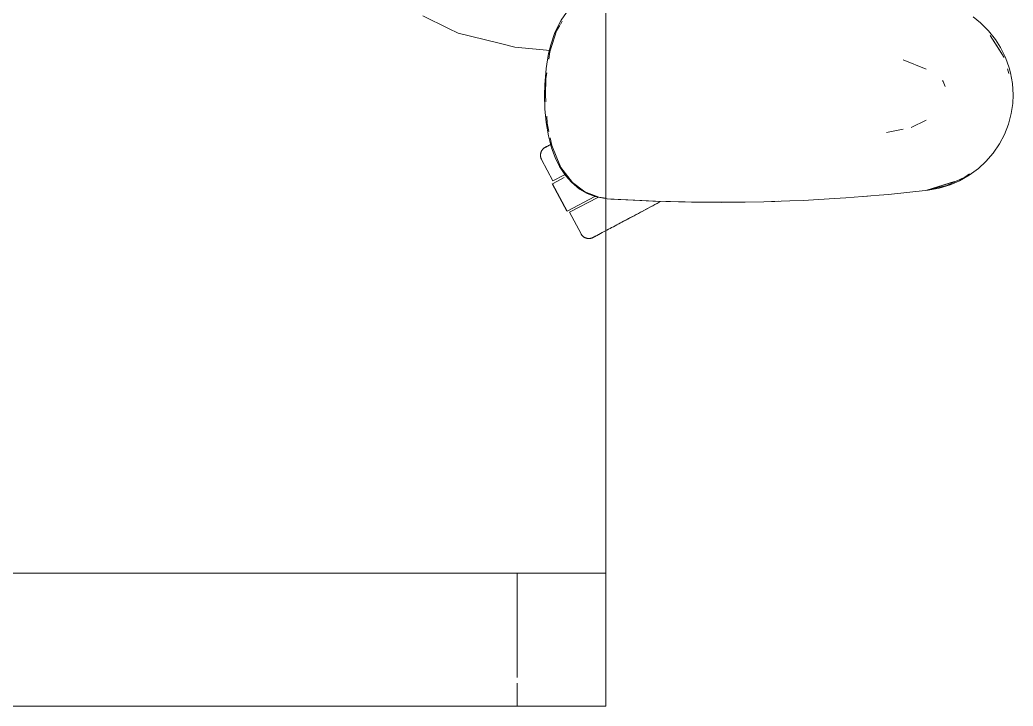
# Model space of a CAD drawing. Header units: millimetres. Extents: x 155927 to 317870, y -36033 to 97293.
# Drawn here: x 229086.9 to 229534.9, y 18050.5 to 18359.8 of the extents above; entities that cross this region are included whole.
import ezdxf

# ---------------------------------------------------------------- set-up
doc = ezdxf.new("R2010")
doc.units = ezdxf.units.MM
doc.header["$MEASUREMENT"] = 0
doc.layers.add('G-IMPT', color=8, linetype='CONTINUOUS', lineweight=9)
doc.layers.add('I-FURN', color=8, linetype='CONTINUOUS', lineweight=9)

msp = doc.modelspace()

# ---------------------------------------------------------------- linework, layer by layer
at = {"layer": 'G-IMPT'}
for p, q in [((229280.15, 18355.97), (229268.68, 18361.61)), ((229330.23, 18358.28), (229331.04, 18359.66)), ((229330.64, 18357.79), (229331.5, 18359.23)), ((229333.48, 18363.11), (229331.04, 18359.66)), ((229520.11, 18358.52), (229516.8, 18361.14)), ((229280.15, 18355.97), (229284.51, 18353.82)), ((229325.86, 18345.47), (229328.89, 18354.87)), ((229328.03, 18353.65), (229330.23, 18358.28)), ((229328.89, 18354.87), (229330.36, 18357.32)), ((229523.71, 18354.97), (229520.11, 18358.52)), ((229523.71, 18354.97), (229526.9, 18351)), ((229284.51, 18353.82), (229302.45, 18349.42)), ((229326.29, 18348.56), (229328.03, 18353.65)), ((229530.76, 18342.84), (229524.44, 18352.79)), ((229528.6, 18346.52), (229524.44, 18352.79)), ((229529.17, 18347.45), (229526.9, 18351)), ((229302.45, 18349.42), (229304.82, 18348.84)), ((229310.11, 18347.54), (229304.82, 18348.84)), ((229325.99, 18346.09), (229310.11, 18347.54)), ((229326.29, 18348.56), (229325.31, 18344.63)), ((229530.76, 18342.84), (229528.6, 18346.52)), ((229531.41, 18342.94), (229529.17, 18347.45)), ((229325.31, 18344.63), (229324.19, 18337.87)), ((229325.4, 18342.18), (229325.86, 18345.47)), ((229485.28, 18341.77), (229495.7, 18337.62)), ((229531.41, 18342.94), (229533.12, 18338.17)), ((229323.62, 18330.56), (229324.19, 18337.87)), ((229532.32, 18337.73), (229532.94, 18335.7)), ((229533.68, 18336.04), (229533.12, 18338.17)), ((229324.13, 18333.21), (229323.9, 18326.05)), ((229324.13, 18333.21), (229324.53, 18336)), ((229503.23, 18332.1), (229502.93, 18332.55)), ((229504.24, 18329.88), (229503.23, 18332.1)), ((229534.56, 18331.09), (229533.68, 18336.04)), ((229323.62, 18330.56), (229323.53, 18326.05)), ((229534.86, 18326.05), (229534.56, 18331.09)), ((229323.53, 18326.05), (229323.71, 18319.71)), ((229324.09, 18322.94), (229323.9, 18326.05)), ((229534.86, 18326.05), (229534.69, 18322.2)), ((229324.28, 18313.56), (229323.71, 18319.71)), ((229534.04, 18317.69), (229534.69, 18322.2)), ((229324.69, 18313.22), (229324.49, 18316.43)), ((229495.61, 18314.67), (229488.83, 18311.4)), ((229534.04, 18317.69), (229532.78, 18312.82)), ((229324.28, 18313.56), (229325.27, 18307.63)), ((229325.46, 18309.47), (229324.69, 18313.22)), ((229477.78, 18309.07), (229485.21, 18310.64)), ((229530.94, 18308.11), (229532.78, 18312.82)), ((229326.7, 18302.15), (229325.27, 18307.63)), ((229326.73, 18303.26), (229326.02, 18306.73)), ((229528.76, 18303.95), (229530.94, 18308.11)), ((229326.7, 18302.15), (229328.29, 18297.81)), ((229326.73, 18303.26), (229329.06, 18297.64)), ((229528.76, 18303.95), (229525.92, 18299.78)), ((229330.27, 18293.74), (229328.29, 18297.81)), ((229330.9, 18293.25), (229329.06, 18297.64)), ((229525.92, 18299.78), (229522.6, 18295.94)), ((229330.27, 18293.74), (229332.93, 18289.69)), ((229336.11, 18286.46), (229330.9, 18293.25)), ((229519.17, 18292.78), (229515.08, 18289.78)), ((229519.17, 18292.78), (229522.6, 18295.94)), ((229332.93, 18289.69), (229335.6, 18286.66)), ((229504.95, 18285.14), (229513.01, 18288.88)), ((229510.64, 18287.27), (229515.08, 18289.78)), ((229515.12, 18290.47), (229513.01, 18288.88)), ((229339.34, 18283.58), (229335.6, 18286.66)), ((229341.74, 18282.29), (229336.11, 18286.46)), ((229342.77, 18281.62), (229339.34, 18283.58)), ((229478.57, 18281.19), (229496.49, 18283.1)), ((229495.98, 18283.1), (229508.44, 18286.93)), ((229495.98, 18283.1), (229499.3, 18284.02)), ((229496.49, 18283.1), (229501.54, 18283.99)), ((229504.95, 18285.14), (229496.55, 18283.23)), ((229508.44, 18286.93), (229499.3, 18284.02)), ((229506.4, 18285.46), (229501.54, 18283.99)), ((229510.64, 18287.27), (229506.4, 18285.46)), ((229347.93, 18279.88), (229341.74, 18282.29)), ((229342.77, 18281.62), (229346.41, 18280.23)), ((229347.76, 18279.86), (229346.41, 18280.23)), ((229347.76, 18279.86), (229350.15, 18279.41)), ((229347.93, 18279.88), (229351.1, 18279.4)), ((229351.8, 18279.16), (229350.15, 18279.41)), ((229372.37, 18278.11), (229351.8, 18279.16)), ((229373.58, 18278.07), (229351.8, 18279.16)), ((229351.8, 18279.16), (229353.4, 18279.05)), ((229373.58, 18278.07), (229353.4, 18279.05)), ((229434.13, 18278.21), (229440.15, 18278.46)), ((229454.29, 18279.27), (229440.15, 18278.46)), ((229459.38, 18279.6), (229454.29, 18279.27)), ((229459.38, 18279.6), (229474.44, 18280.85)), ((229467.57, 18280.25), (229469.24, 18280.42)), ((229474.44, 18280.85), (229478.57, 18281.19)), ((229393.77, 18277.61), (229372.37, 18278.11)), ((229383.94, 18277.77), (229372.37, 18278.11)), ((229372.37, 18278.11), (229373.58, 18278.07)), ((229393.77, 18277.61), (229373.58, 18278.07)), ((229413.95, 18277.65), (229383.94, 18277.77)), ((229393.77, 18277.61), (229383.94, 18277.77)), ((229383.94, 18277.77), (229403.16, 18277.57)), ((229391.73, 18277.63), (229389.82, 18277.7)), ((229393.77, 18277.65), (229391.73, 18277.63)), ((229413.95, 18277.65), (229393.77, 18277.61)), ((229413.95, 18277.65), (229403.16, 18277.57)), ((229413.95, 18277.65), (229422.37, 18277.82)), ((229434.13, 18278.21), (229422.37, 18277.82)), ((229427.31, 18277.96), (229425.81, 18277.94)), ((229429.24, 18278.07), (229427.31, 18277.96))]:
    msp.add_line(p, q, dxfattribs=at)
at = {"layer": 'I-FURN'}
for p, q in [((229351.1, 18050.51), (229351.1, 19650.51)), ((229351.1, 19650.51), (229351.1, 18050.51)), ((229322.12, 18300.64), (229322.2, 18300.78)), ((229322.2, 18300.78), (229322.28, 18300.92)), ((229322.28, 18300.92), (229322.37, 18301.06)), ((229322.37, 18301.06), (229322.46, 18301.19)), ((229322.46, 18301.19), (229322.56, 18301.32)), ((229322.56, 18301.32), (229322.66, 18301.44)), ((229322.66, 18301.44), (229322.77, 18301.56)), ((229322.77, 18301.56), (229322.88, 18301.68)), ((229322.88, 18301.68), (229323, 18301.79)), ((229323, 18301.79), (229323.12, 18301.89)), ((229323.12, 18301.89), (229323.24, 18301.99)), ((229323.24, 18301.99), (229323.37, 18302.09)), ((229323.37, 18302.09), (229323.51, 18302.18)), ((229323.51, 18302.18), (229323.64, 18302.27)), ((229323.64, 18302.27), (229323.78, 18302.35)), ((229323.78, 18302.35), (229323.82, 18302.37)), ((229323.82, 18302.37), (229323.84, 18302.38)), ((229323.83, 18302.37), (229323.82, 18302.37)), ((229323.87, 18302.39), (229323.83, 18302.37)), ((229323.84, 18302.38), (229323.9, 18302.41)), ((229323.95, 18302.44), (229323.87, 18302.39)), ((229323.9, 18302.41), (229324, 18302.46)), ((229324.07, 18302.5), (229323.95, 18302.44)), ((229324, 18302.46), (229324.14, 18302.54)), ((229324.24, 18302.59), (229324.07, 18302.5)), ((229324.14, 18302.54), (229324.32, 18302.63)), ((229324.44, 18302.69), (229324.24, 18302.59)), ((229324.32, 18302.63), (229324.54, 18302.75)), ((229324.68, 18302.82), (229324.44, 18302.69)), ((229324.54, 18302.75), (229324.8, 18302.89)), ((229324.96, 18302.97), (229324.68, 18302.82)), ((229324.8, 18302.89), (229325.1, 18303.05)), ((229325.27, 18303.14), (229324.96, 18302.97)), ((229325.1, 18303.05), (229325.43, 18303.22)), ((229325.63, 18303.33), (229325.27, 18303.14)), ((229325.43, 18303.22), (229325.81, 18303.42)), ((229326.02, 18303.54), (229325.63, 18303.33)), ((229325.81, 18303.42), (229326.22, 18303.64)), ((229326.45, 18303.77), (229326.02, 18303.54)), ((229321.68, 18298.77), (229321.69, 18298.93)), ((229321.69, 18298.61), (229321.68, 18298.77)), ((229321.69, 18299.1), (229321.71, 18299.26)), ((229321.69, 18298.93), (229321.69, 18299.1)), ((229321.7, 18298.45), (229321.69, 18298.61)), ((229321.72, 18298.29), (229321.7, 18298.45)), ((229321.71, 18299.26), (229321.73, 18299.42)), ((229321.74, 18298.13), (229321.72, 18298.29)), ((229321.73, 18299.42), (229321.76, 18299.57)), ((229321.77, 18297.97), (229321.74, 18298.13)), ((229321.76, 18299.57), (229321.79, 18299.73)), ((229321.81, 18297.82), (229321.77, 18297.97)), ((229321.79, 18299.73), (229321.83, 18299.89)), ((229321.85, 18297.66), (229321.81, 18297.82)), ((229321.83, 18299.89), (229321.88, 18300.04)), ((229321.9, 18297.51), (229321.85, 18297.66)), ((229321.88, 18300.04), (229321.93, 18300.2)), ((229321.95, 18297.36), (229321.9, 18297.51)), ((229321.93, 18300.2), (229321.99, 18300.35)), ((229322.02, 18297.21), (229321.95, 18297.36)), ((229321.99, 18300.35), (229322.05, 18300.49)), ((229322.08, 18297.06), (229322.02, 18297.21)), ((229322.05, 18300.49), (229322.12, 18300.64)), ((229322.16, 18296.92), (229322.08, 18297.06)), ((229322.16, 18296.92), (229327.31, 18287.23)), ((229327.12, 18286), (229332.41, 18288.81)), ((229327.31, 18287.23), (229332.5, 18289.99)), ((229326.95, 18285.91), (229333.52, 18273.55)), ((229333.69, 18273.64), (229327.12, 18286)), ((229346.2, 18280.29), (229333.69, 18273.64)), ((229334.82, 18273.1), (229347.48, 18279.84)), ((229367.28, 18273.37), (229368.28, 18273.91)), ((229368.82, 18274.19), (229367.82, 18273.66)), ((229368.28, 18273.91), (229369.28, 18274.44)), ((229369.82, 18274.73), (229368.82, 18274.19)), ((229369.28, 18274.44), (229370.28, 18274.97)), ((229370.83, 18275.26), (229369.82, 18274.73)), ((229370.28, 18274.97), (229371.29, 18275.51)), ((229371.83, 18275.8), (229370.83, 18275.26)), ((229371.29, 18275.51), (229372.29, 18276.04)), ((229372.83, 18276.33), (229371.83, 18275.8)), ((229372.29, 18276.04), (229373.29, 18276.57)), ((229373.83, 18276.86), (229372.83, 18276.33)), ((229373.29, 18276.57), (229374.29, 18277.1)), ((229374.83, 18277.39), (229373.83, 18276.86)), ((229374.29, 18277.1), (229375.28, 18277.63)), ((229375.81, 18277.91), (229374.83, 18277.39)), ((229375.28, 18277.63), (229375.42, 18277.7)), ((229334.82, 18273.1), (229339.97, 18263.42)), ((229360.09, 18269.55), (229359.19, 18269.07)), ((229359.6, 18269.29), (229360.52, 18269.78)), ((229361.02, 18270.05), (229360.09, 18269.55)), ((229360.52, 18269.78), (229361.45, 18270.27)), ((229361.95, 18270.54), (229361.02, 18270.05)), ((229361.45, 18270.27), (229362.39, 18270.78)), ((229362.91, 18271.05), (229361.95, 18270.54)), ((229362.39, 18270.78), (229363.35, 18271.28)), ((229363.87, 18271.56), (229362.91, 18271.05)), ((229363.35, 18271.28), (229364.32, 18271.8)), ((229364.84, 18272.08), (229363.87, 18271.56)), ((229364.32, 18271.8), (229365.3, 18272.32)), ((229365.83, 18272.6), (229364.84, 18272.08)), ((229365.3, 18272.32), (229366.28, 18272.85)), ((229366.82, 18273.13), (229365.83, 18272.6)), ((229366.28, 18272.85), (229367.28, 18273.37)), ((229367.82, 18273.66), (229366.82, 18273.13)), ((229351.01, 18264.72), (229351.66, 18265.07)), ((229351.66, 18265.07), (229352.33, 18265.43)), ((229352.33, 18265.43), (229353.04, 18265.81)), ((229353.04, 18265.81), (229353.78, 18266.2)), ((229353.78, 18266.2), (229354.54, 18266.6)), ((229354.54, 18266.6), (229355.33, 18267.02)), ((229355.33, 18267.02), (229356.14, 18267.45)), ((229356.14, 18267.45), (229356.97, 18267.9)), ((229357.43, 18268.14), (229356.59, 18267.69)), ((229356.97, 18267.9), (229357.83, 18268.35)), ((229358.3, 18268.6), (229357.43, 18268.14)), ((229357.83, 18268.35), (229358.71, 18268.82)), ((229359.19, 18269.07), (229358.3, 18268.6)), ((229358.71, 18268.82), (229359.6, 18269.29)), ((229339.99, 18263.38), (229339.97, 18263.42)), ((229340.07, 18263.24), (229339.99, 18263.38)), ((229340.15, 18263.1), (229340.07, 18263.24)), ((229340.24, 18262.97), (229340.15, 18263.1)), ((229340.34, 18262.84), (229340.24, 18262.97)), ((229340.44, 18262.72), (229340.34, 18262.84)), ((229340.55, 18262.59), (229340.44, 18262.72)), ((229340.66, 18262.48), (229340.55, 18262.59)), ((229340.77, 18262.36), (229340.66, 18262.48)), ((229340.89, 18262.26), (229340.77, 18262.36)), ((229341.02, 18262.15), (229340.89, 18262.26)), ((229341.15, 18262.06), (229341.02, 18262.15)), ((229341.28, 18261.96), (229341.15, 18262.06)), ((229341.41, 18261.88), (229341.28, 18261.96)), ((229341.55, 18261.8), (229341.41, 18261.88)), ((229341.7, 18261.72), (229341.55, 18261.8)), ((229341.84, 18261.65), (229341.7, 18261.72)), ((229341.99, 18261.58), (229341.84, 18261.65)), ((229342.14, 18261.53), (229341.99, 18261.58)), ((229342.29, 18261.47), (229342.14, 18261.53)), ((229342.45, 18261.43), (229342.29, 18261.47)), ((229342.6, 18261.39), (229342.45, 18261.43)), ((229342.76, 18261.35), (229342.6, 18261.39)), ((229342.92, 18261.33), (229342.76, 18261.35)), ((229343.08, 18261.3), (229342.92, 18261.33)), ((229343.24, 18261.29), (229343.08, 18261.3)), ((229343.4, 18261.28), (229343.24, 18261.29)), ((229343.56, 18261.28), (229343.4, 18261.28)), ((229343.72, 18261.28), (229343.56, 18261.28)), ((229343.88, 18261.3), (229343.72, 18261.28)), ((229344.04, 18261.31), (229343.88, 18261.3)), ((229344.2, 18261.34), (229344.04, 18261.31)), ((229344.36, 18261.37), (229344.2, 18261.34)), ((229344.52, 18261.4), (229344.36, 18261.37)), ((229344.67, 18261.45), (229344.52, 18261.4)), ((229344.83, 18261.5), (229344.67, 18261.45)), ((229344.98, 18261.55), (229344.83, 18261.5)), ((229345.13, 18261.61), (229344.98, 18261.55)), ((229345.27, 18261.68), (229345.13, 18261.61)), ((229345.42, 18261.75), (229345.27, 18261.68)), ((229345.47, 18261.78), (229345.42, 18261.75)), ((229345.42, 18261.75), (229345.44, 18261.76)), ((229345.42, 18261.75), (229345.42, 18261.75)), ((229345.44, 18261.76), (229345.5, 18261.79)), ((229345.55, 18261.82), (229345.47, 18261.78)), ((229345.5, 18261.79), (229345.6, 18261.85)), ((229345.67, 18261.89), (229345.55, 18261.82)), ((229345.6, 18261.85), (229345.74, 18261.92)), ((229345.83, 18261.97), (229345.67, 18261.89)), ((229345.74, 18261.92), (229345.92, 18262.02)), ((229346.03, 18262.08), (229345.83, 18261.97)), ((229345.92, 18262.02), (229346.14, 18262.13)), ((229346.27, 18262.21), (229346.03, 18262.08)), ((229346.14, 18262.13), (229346.4, 18262.27)), ((229346.55, 18262.35), (229346.27, 18262.21)), ((229346.4, 18262.27), (229346.69, 18262.43)), ((229346.87, 18262.52), (229346.55, 18262.35)), ((229346.69, 18262.43), (229347.03, 18262.61)), ((229347.23, 18262.71), (229346.87, 18262.52)), ((229347.03, 18262.61), (229347.4, 18262.81)), ((229347.62, 18262.92), (229347.23, 18262.71)), ((229347.4, 18262.81), (229347.81, 18263.02)), ((229348.05, 18263.15), (229347.62, 18262.92)), ((229347.81, 18263.02), (229348.26, 18263.26)), ((229348.51, 18263.4), (229348.05, 18263.15)), ((229348.26, 18263.26), (229348.74, 18263.52)), ((229349.02, 18263.66), (229348.51, 18263.4)), ((229348.74, 18263.52), (229349.26, 18263.79)), ((229349.55, 18263.95), (229349.02, 18263.66)), ((229349.26, 18263.79), (229349.81, 18264.09)), ((229350.12, 18264.25), (229349.55, 18263.95)), ((229349.81, 18264.09), (229350.39, 18264.4)), ((229350.39, 18264.4), (229351.01, 18264.72)), ((229311.1, 18110.51), (228591.1, 18110.51)), ((228916.1, 18110.51), (229351.1, 18110.51)), ((229351.1, 18110.51), (229311.1, 18110.51)), ((229311.1, 18063.41), (229311.1, 18110.51)), ((229311.1, 18063.41), (229311.1, 18110.51)), ((229351.1, 18050.51), (229351.1, 18110.51)), ((229351.1, 18110.51), (229351.1, 18050.51)), ((229311.1, 18050.51), (229311.1, 18060.79)), ((229311.1, 18050.51), (229311.1, 18060.79)), ((229351.1, 18050.51), (228551.1, 18050.51)), ((228551.1, 18050.51), (229351.1, 18050.51)), ((229351.1, 18050.51), (228551.1, 18050.51)), ((228591.1, 18050.51), (229311.1, 18050.51)), ((229311.1, 18050.51), (229351.1, 18050.51))]:
    msp.add_line(p, q, dxfattribs=at)

doc.saveas('drawing.dxf')
